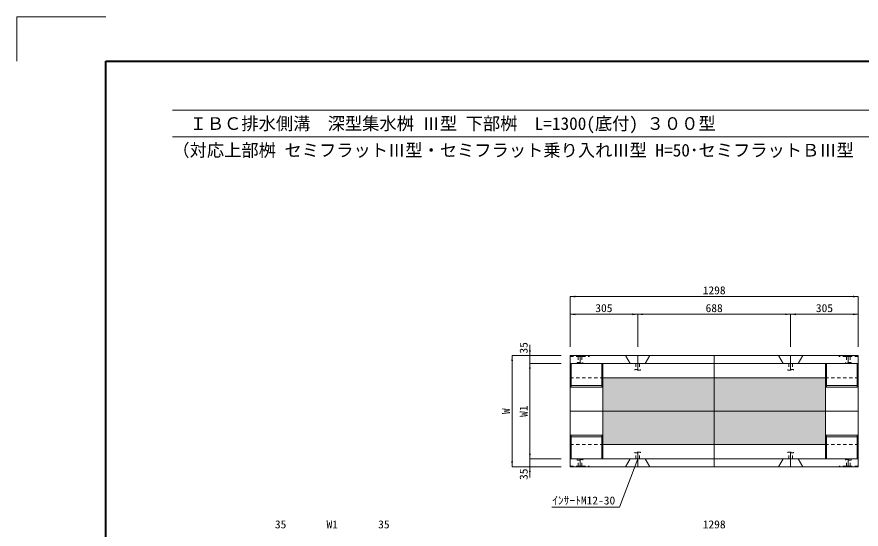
# Model space of a CAD drawing. Units: millimetres at full size, sheet at 1:20. Extents: x 64173 to 81200, y -133840 to -120349.
# Drawn here: x 64173 to 67974, y -130206 to -127900 of the extents above; entities that cross this region are included whole.
import ezdxf
from ezdxf.enums import TextEntityAlignment as Align

# ---------------------------------------------------------------- set-up
doc = ezdxf.new("R2010")
doc.units = ezdxf.units.MM
doc.header["$LTSCALE"] = 20
doc.linetypes.add('USER3', pattern=[1.35, 0.75, -0.6])
for name, color, linetype, lineweight in [('Defpoints_2', 8, 'Continuous', 0), ('インサート', 3, 'USER3', 9), ('図枠', 7, 'Continuous', 5), ('寸法線', 7, 'Continuous', 13), ('引出線', 4, 'Continuous', 13), ('補助線', 8, 'Continuous', 13), ('集水桝', 2, 'Continuous', 13)]:
    doc.layers.add(name, color=color, linetype=linetype, lineweight=lineweight)
doc.layers.add('ハッチング', color=8, linetype='Continuous')
doc.styles.add('ＭＳ ゴシック', font='')
doc.styles.add('ＭＳ 明朝', font='')
doc.styles.get('ＭＳ ゴシック').set_extended_font_data('MS Gothic')
doc.styles.get('ＭＳ 明朝').set_extended_font_data('MS Mincho')

# ---------------------------------------------------------------- blocks, each defined once
blk = doc.blocks.new('filled_arrow')
at = {"color": 0, "linetype": 'Continuous', "lineweight": -2}
blk.add_solid([(7.5, 1.25), (0, 0), (7.5, -1.25)], dxfattribs=at)

msp = doc.modelspace()

# ---------------------------------------------------------------- hatches: boundary and pattern name
at = {"layer": 'ハッチング'}
msp.add_hatch(color=256, dxfattribs=at).paths.add_polyline_path([(67813.04, -129825), (67813.04, -129525), (66811.04, -129525), (66811.04, -129825)])

# ---------------------------------------------------------------- linework, layer by layer
at = {"layer": 'Defpoints_2', "color": 7, "lineweight": 13}
for p, q in [((64172.56, -127900.41), (64572.56, -127900.41)), ((64172.56, -128100.41), (64172.56, -127900.41))]:
    msp.add_line(p, q, dxfattribs=at)
at = {"layer": 'インサート'}
for p, q in [((66695.54, -129458.2), (66695.54, -129455.2)), ((66695.54, -129455.2), (66720.54, -129455.2)), ((66720.54, -129458.2), (66695.54, -129458.2)), ((66699.54, -129428.2), (66699.54, -129455.2)), ((66699.54, -129428.2), (66716.54, -129428.2)), ((66716.54, -129428.2), (66716.54, -129455.2)), ((66720.54, -129455.2), (66720.54, -129458.2)), ((66959.54, -129460), (66959.54, -129487)), ((66959.54, -129460), (66976.54, -129460)), ((66976.54, -129460), (66976.54, -129487)), ((67647.54, -129460), (67647.54, -129487)), ((67664.54, -129460), (67647.54, -129460)), ((67664.54, -129460), (67664.54, -129487)), ((67928.54, -129455.2), (67903.54, -129455.2)), ((67903.54, -129455.2), (67903.54, -129458.2)), ((67903.54, -129458.2), (67928.54, -129458.2)), ((67907.54, -129428.2), (67907.54, -129455.2)), ((67924.54, -129428.2), (67907.54, -129428.2)), ((67924.54, -129428.2), (67924.54, -129455.2)), ((67928.54, -129458.2), (67928.54, -129455.2)), ((66955.54, -129490), (66955.54, -129487)), ((66955.54, -129487), (66980.54, -129487)), ((66980.54, -129490), (66955.54, -129490)), ((66980.54, -129487), (66980.54, -129490)), ((67668.54, -129487), (67643.54, -129487)), ((67643.54, -129487), (67643.54, -129490)), ((67643.54, -129490), (67668.54, -129490)), ((67668.54, -129490), (67668.54, -129487)), ((66955.54, -129860), (66955.54, -129863)), ((66980.54, -129860), (66955.54, -129860)), ((66955.54, -129863), (66980.54, -129863)), ((66959.54, -129890), (66959.54, -129863)), ((66976.54, -129890), (66976.54, -129863)), ((66980.54, -129863), (66980.54, -129860)), ((67643.54, -129863), (67643.54, -129860)), ((67643.54, -129860), (67668.54, -129860)), ((67668.54, -129863), (67643.54, -129863)), ((67647.54, -129890), (67647.54, -129863)), ((67664.54, -129890), (67664.54, -129863)), ((67668.54, -129860), (67668.54, -129863)), ((66695.54, -129891.8), (66695.54, -129894.8)), ((66720.54, -129891.8), (66695.54, -129891.8)), ((66695.54, -129894.8), (66720.54, -129894.8)), ((66699.54, -129921.8), (66699.54, -129894.8)), ((66716.54, -129921.8), (66716.54, -129894.8)), ((66720.54, -129894.8), (66720.54, -129891.8)), ((66959.54, -129890), (66976.54, -129890)), ((67664.54, -129890), (67647.54, -129890)), ((67903.54, -129894.8), (67903.54, -129891.8)), ((67903.54, -129891.8), (67928.54, -129891.8)), ((67928.54, -129894.8), (67903.54, -129894.8)), ((67907.54, -129921.8), (67907.54, -129894.8)), ((67924.54, -129921.8), (67924.54, -129894.8)), ((67928.54, -129891.8), (67928.54, -129894.8)), ((66699.54, -129921.8), (66716.54, -129921.8)), ((67924.54, -129921.8), (67907.54, -129921.8))]:
    msp.add_line(p, q, dxfattribs=at)
at = {"layer": '図枠', "lineweight": 40}
for p, q in [((64572.56, -133640.41), (64572.56, -128100.41)), ((64572.56, -128100.41), (72372.56, -128100.41))]:
    msp.add_line(p, q, dxfattribs=at)
at = {"layer": '図枠', "lineweight": 13}
for p, q in [((64872.56, -128320.41), (72072.56, -128320.41)), ((64872.56, -128440.41), (72072.56, -128440.41))]:
    msp.add_line(p, q, dxfattribs=at)
at = {"layer": '寸法線'}
for p, q in [((66663.04, -129158.92), (67961.04, -129158.92)), ((66663.04, -129385), (66663.04, -129158.92)), ((67961.04, -129385), (67961.04, -129158.92)), ((66663.04, -129238.92), (66968.04, -129238.92)), ((66663.04, -129385), (66663.04, -129238.92)), ((66968.04, -129385), (66968.04, -129238.92)), ((66968.04, -129238.92), (67656.04, -129238.92)), ((66968.04, -129385), (66968.04, -129238.92)), ((67656.04, -129385), (67656.04, -129238.92)), ((67656.04, -129238.92), (67961.04, -129238.92)), ((67656.04, -129385), (67656.04, -129238.92)), ((67961.04, -129385), (67961.04, -129238.92)), ((66482.25, -129508), (66482.25, -129377)), ((66402.25, -129925), (66402.25, -129425)), ((66623.04, -129425), (66402.25, -129425)), ((66623.04, -129425), (66482.25, -129425)), ((66482.25, -129890), (66482.25, -129460)), ((66623.04, -129460), (66482.25, -129460)), ((66623.04, -129460), (66482.25, -129460)), ((66482.25, -129973), (66482.25, -129842)), ((66623.04, -129890), (66482.25, -129890)), ((66623.04, -129890), (66482.25, -129890)), ((66623.04, -129925), (66402.25, -129925)), ((66623.04, -129925), (66482.25, -129925))]:
    msp.add_line(p, q, dxfattribs=at)
at = {"layer": '引出線'}
msp.add_lwpolyline([(66968.04, -129890), (66886.48, -130106.93), (66581.36, -130106.93)], dxfattribs=at)
at = {"layer": '補助線'}
for p, q in [((66968.04, -129460), (66968.04, -129425)), ((67312.04, -129425), (67312.04, -129925)), ((67656.04, -129460), (67656.04, -129425)), ((66708.04, -129428.2), (66708.04, -129458.2)), ((66968.04, -129460), (66968.04, -129490)), ((67656.04, -129460), (67656.04, -129490)), ((67916.04, -129428.2), (67916.04, -129458.2)), ((66663.04, -129675), (67961.04, -129675)), ((66968.04, -129890), (66968.04, -129860)), ((67656.04, -129890), (67656.04, -129860)), ((66708.04, -129921.8), (66708.04, -129891.8)), ((66968.04, -129890), (66968.04, -129925)), ((67656.04, -129890), (67656.04, -129925)), ((67916.04, -129921.8), (67916.04, -129891.8))]:
    msp.add_line(p, q, dxfattribs=at)
at = {"layer": '集水桝'}
for p, q in [((66663.04, -129925), (66663.04, -129425)), ((66663.04, -129425), (67961.04, -129425)), ((67961.04, -129925), (67961.04, -129425)), ((66663.04, -129460), (67961.04, -129460)), ((66811.04, -129890), (66811.04, -129460)), ((67813.04, -129890), (67813.04, -129460)), ((66667.54, -129560), (66806.54, -129560)), ((67817.54, -129560), (67956.54, -129560)), ((66667.54, -129790), (66806.54, -129790)), ((67817.54, -129790), (67956.54, -129790)), ((66663.04, -129890), (67961.04, -129890)), ((66663.04, -129925), (67961.04, -129925))]:
    msp.add_line(p, q, dxfattribs=at)
at = {"layer": '集水桝', "linetype": 'USER3', "lineweight": 9}
for p, q in [((66748.04, -129428.2), (66752.04, -129425)), ((67876.04, -129428.2), (67872.04, -129425)), ((66663.04, -129428.2), (66748.04, -129428.2)), ((67961.04, -129428.2), (67876.04, -129428.2)), ((66663.04, -129525), (66812.04, -129525)), ((67812.04, -129525), (67961.04, -129525)), ((66663.04, -129825), (66812.04, -129825)), ((67812.04, -129825), (67961.04, -129825)), ((66663.04, -129921.8), (66748.04, -129921.8)), ((66748.04, -129921.8), (66752.04, -129925)), ((67876.04, -129921.8), (67872.04, -129925)), ((67961.04, -129921.8), (67876.04, -129921.8))]:
    msp.add_line(p, q, dxfattribs=at)
at = {"layer": '集水桝', "lineweight": 15}
for p, q in [((66913.04, -129425), (66934.54, -129460)), ((67001.54, -129460), (67023.04, -129425)), ((67622.54, -129460), (67601.04, -129425)), ((67711.04, -129425), (67689.54, -129460)), ((66934.54, -129460), (67001.54, -129460)), ((67689.54, -129460), (67622.54, -129460)), ((66812.04, -129525), (67812.04, -129525)), ((66812.04, -129825), (67812.04, -129825)), ((66913.04, -129925), (66934.54, -129890)), ((66934.54, -129890), (67001.54, -129890)), ((67001.54, -129890), (67023.04, -129925)), ((67622.54, -129890), (67601.04, -129925)), ((67689.54, -129890), (67622.54, -129890)), ((67711.04, -129925), (67689.54, -129890))]:
    msp.add_line(p, q, dxfattribs=at)
at = {"layer": '集水桝', "lineweight": 5}
for p, q in [((66667.54, -129567.5), (66667.54, -129460)), ((66806.54, -129567.5), (66806.54, -129460)), ((67817.54, -129567.5), (67817.54, -129460)), ((67956.54, -129567.5), (67956.54, -129460)), ((66663.04, -129567.5), (66811.04, -129567.5)), ((67813.04, -129567.5), (67961.04, -129567.5)), ((66663.04, -129782.5), (66811.04, -129782.5)), ((66667.54, -129890), (66667.54, -129782.5)), ((66806.54, -129890), (66806.54, -129782.5)), ((67813.04, -129782.5), (67961.04, -129782.5)), ((67817.54, -129890), (67817.54, -129782.5)), ((67956.54, -129890), (67956.54, -129782.5))]:
    msp.add_line(p, q, dxfattribs=at)

# ---------------------------------------------------------------- block references
at = {"layer": '寸法線', "xscale": 3.2, "yscale": 3.2}
for p in [(66663.04, -129158.92), (66663.04, -129238.92), (66968.04, -129238.92), (67656.04, -129238.92)]:
    msp.add_blockref('filled_arrow', p, dxfattribs=at)
for p, rotation in [((67961.04, -129158.92), 180), ((66968.04, -129238.92), 180), ((67656.04, -129238.92), 180), ((67961.04, -129238.92), 180), ((66402.25, -129425), 270), ((66482.25, -129425), 90), ((66482.25, -129460), 270), ((66482.25, -129460), 270), ((66482.25, -129890), 90), ((66482.25, -129890), 90), ((66402.25, -129925), 90), ((66482.25, -129925), 270)]:
    msp.add_blockref('filled_arrow', p, dxfattribs=dict(at, rotation=rotation))
at = {"layer": '引出線', "xscale": 0.133, "yscale": 0.133, "rotation": 249.4}
msp.add_blockref('filled_arrow', (66968.04, -129890), dxfattribs=at)

# ---------------------------------------------------------------- texts
at = {"layer": '図枠', "style": 'ＭＳ ゴシック'}
for s, p in [('\u3000ＩＢＣ排水側溝\u3000深型集水桝 Ⅲ型 下部桝\u3000L=1300(底付) ３００型', (64872.56, -128380.41)), ('（対応上部桝 セミフラットⅢ型・セミフラット乗り入れⅢ型 H=50･セミフラットＢⅢ型\u3000斜H=50･中央分離帯用Ｃ)', (64872.56, -128500.41))]:
    msp.add_text(s, height=56.96, dxfattribs=at).set_placement(p, align=Align.MIDDLE_LEFT)
at = {"layer": '寸法線', "style": 'ＭＳ 明朝', "width": 1.05}
for s, p in [('1298', (67312.04, -129130.92)), ('305', (66815.54, -129210.92)), ('688', (67312.04, -129210.92)), ('305', (67808.54, -129210.92)), ('35', (65360.03, -130184.28)), ('W1', (65592.53, -130184.28)), ('35', (65825.03, -130184.28)), ('1298', (67312.04, -130184.28))]:
    msp.add_text(s, height=36.03, dxfattribs=at).set_placement(p, align=Align.MIDDLE_CENTER)
for s, p in [('35', (66454.25, -129389.82)), ('W1', (66454.25, -129675)), ('W', (66374.25, -129675)), ('35', (66454.25, -129958.68))]:
    msp.add_text(s, height=36.03, rotation=90, dxfattribs=at).set_placement(p, align=Align.MIDDLE_CENTER)
at = {"layer": '引出線', "style": 'ＭＳ 明朝', "width": 1.05}
msp.add_text('ｲﾝｻｰﾄM12-30', height=36.03, dxfattribs=at).set_placement((66866.48, -130058.79), align=Align.TOP_RIGHT)

doc.saveas('drawing.dxf')
